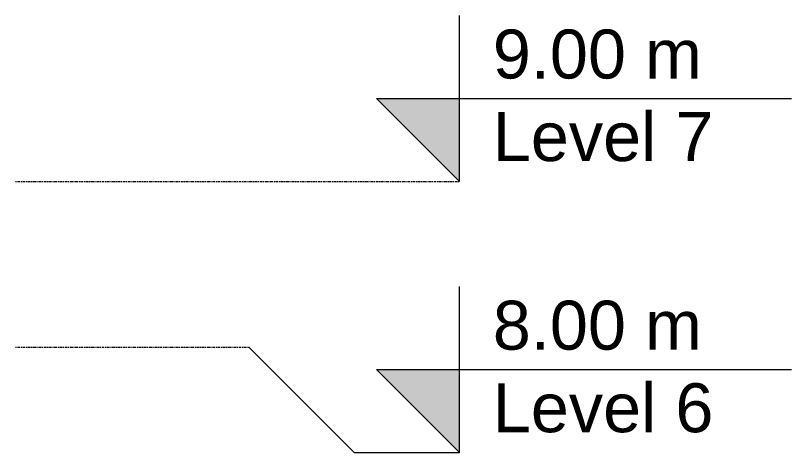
# Model space of a CAD drawing. Header units: millimetres. Extents: x -19779 to 53254, y -11975 to 15500.
# Drawn here: x 48579 to 53254, y 7365 to 10000 of the extents above; entities that cross this region are included whole.
import ezdxf

# ---------------------------------------------------------------- set-up
doc = ezdxf.new("R2010")
doc.units = ezdxf.units.MM
doc.linetypes.add('Centre', pattern=[31.75, 6.35, -4.7625, 15.875, -4.7625])
doc.layers.add('A-FLOR-LEVL', color=51, linetype='Continuous', lineweight=9)
doc.styles.add('Arial', font='arial.ttf', dxfattribs={"height": 295.05988})

# ---------------------------------------------------------------- blocks, each defined once
blk = doc.blocks.new('标高 - M_Level Head - Triangle Spot-152738-Section 1')
at = {"layer": 'A-FLOR-LEVL'}
blk.add_hatch(color=256, dxfattribs=at).paths.add_polyline_path([(51253.8, 1901.4), (51253.8, 1401.4), (50753.8, 1901.4)], flags=0)
for p, q in [((51253.8, 1401.4), (51253.8, 2401.4)), ((50753.8, 1901.4), (51253.8, 1401.4)), ((50753.8, 1901.4), (53253.8, 1901.4))]:
    blk.add_line(p, q, dxfattribs=at)

msp = doc.modelspace()

# ---------------------------------------------------------------- linework, layer by layer
at = {"layer": 'A-FLOR-LEVL', "linetype": 'Centre'}
for p, q in [((48578.8, 9000), (51253.8, 9000)), ((48578.8, 8000), (49983.8, 8000))]:
    msp.add_line(p, q, dxfattribs=at)
at = {"layer": 'A-FLOR-LEVL'}
for p, q in [((49983.8, 8000), (50618.8, 7365)), ((50618.8, 7365), (51253.8, 7365))]:
    msp.add_line(p, q, dxfattribs=at)

# ---------------------------------------------------------------- block references
for p in [(0, 7598.6), (0, 5963.6)]:
    msp.add_blockref('标高 - M_Level Head - Triangle Spot-152738-Section 1', p, dxfattribs=at)

# ---------------------------------------------------------------- texts
at = {"layer": 'A-FLOR-LEVL', "char_height": 295.06, "attachment_point": 1, "line_spacing_factor": 0.938532, "style": 'Arial'}
for s, insert, width in [('9.00 m', (51454.4, 9915.2), 1501.052), ('Level 7', (51454.4, 9417.3), 1587.444), ('8.00 m', (51454.4, 8280.2), 1501.052), ('Level 6', (51454.4, 7782.3), 1587.444)]:
    msp.add_mtext(s, dxfattribs=dict(at, insert=insert, width=width))

doc.saveas('drawing.dxf')
